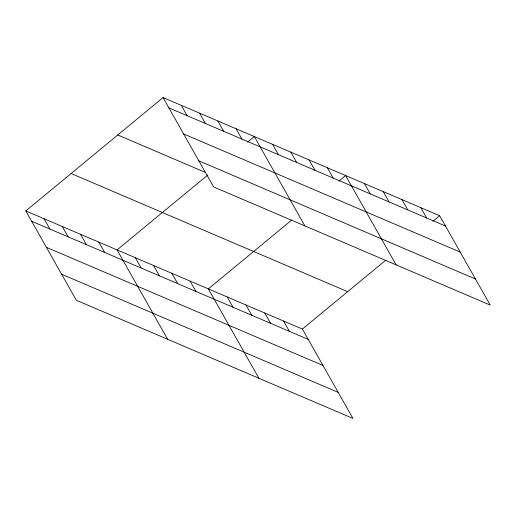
<?xml version="1.0" encoding="UTF-8"?>
<svg xmlns="http://www.w3.org/2000/svg" width="516" height="516" viewBox="0 0 516 516"><rect width="100%" height="100%" fill="white"/><g stroke="black" fill="none" stroke-linecap="round" stroke-linejoin="round"><path stroke-width="0.77" d="M25.8 210.928L302.382 329.073L352.938 418.431L76.355 300.286L25.8 210.928L163.062 97.569L439.645 215.714L490.2 305.072L213.618 186.927L163.062 97.569M207.806 174.982L117.074 249.912L167.629 339.276M247.603 142.119L254.336 136.559L304.892 225.918M291.714 220.055L208.341 288.902L258.903 378.26M338.87 181.103L345.604 175.543L396.165 264.908M302.382 329.073L385.749 260.219M432.911 221.274L439.645 215.714M168.9 107.889L445.482 226.027M183.657 133.973L460.24 252.111M198.86 160.844L475.442 278.988M117.764 134.979L205.387 172.402M71.098 173.518L347.674 291.663M31.637 221.241L308.22 339.386M46.395 247.325L322.977 365.47M61.598 274.202L338.18 392.347M420.837 207.677L426.674 217.997M402.029 199.647L407.866 209.96M383.22 191.61L389.058 201.93M364.412 183.58L370.249 193.893M327.35 167.745L333.188 178.065M309.097 159.947L314.934 170.267M290.843 152.149L296.681 162.469M272.59 144.357L278.427 154.671M236.076 128.761L241.914 139.075M217.823 120.963L223.66 131.277M199.569 113.165L205.407 123.479M181.316 105.367L187.153 115.681M283.574 321.036L289.411 331.349M264.766 312.999L270.603 323.319M245.958 304.969L251.795 315.282M227.15 296.932L232.987 307.252M190.088 281.104L195.925 291.417M171.834 273.306L177.672 283.619M153.581 265.508L159.418 275.828M135.327 257.71L141.165 268.03M98.814 242.114L104.651 252.434M80.561 234.322L86.398 244.636M62.307 226.524L68.144 236.838M44.053 218.726L49.891 229.04"/></g></svg>
